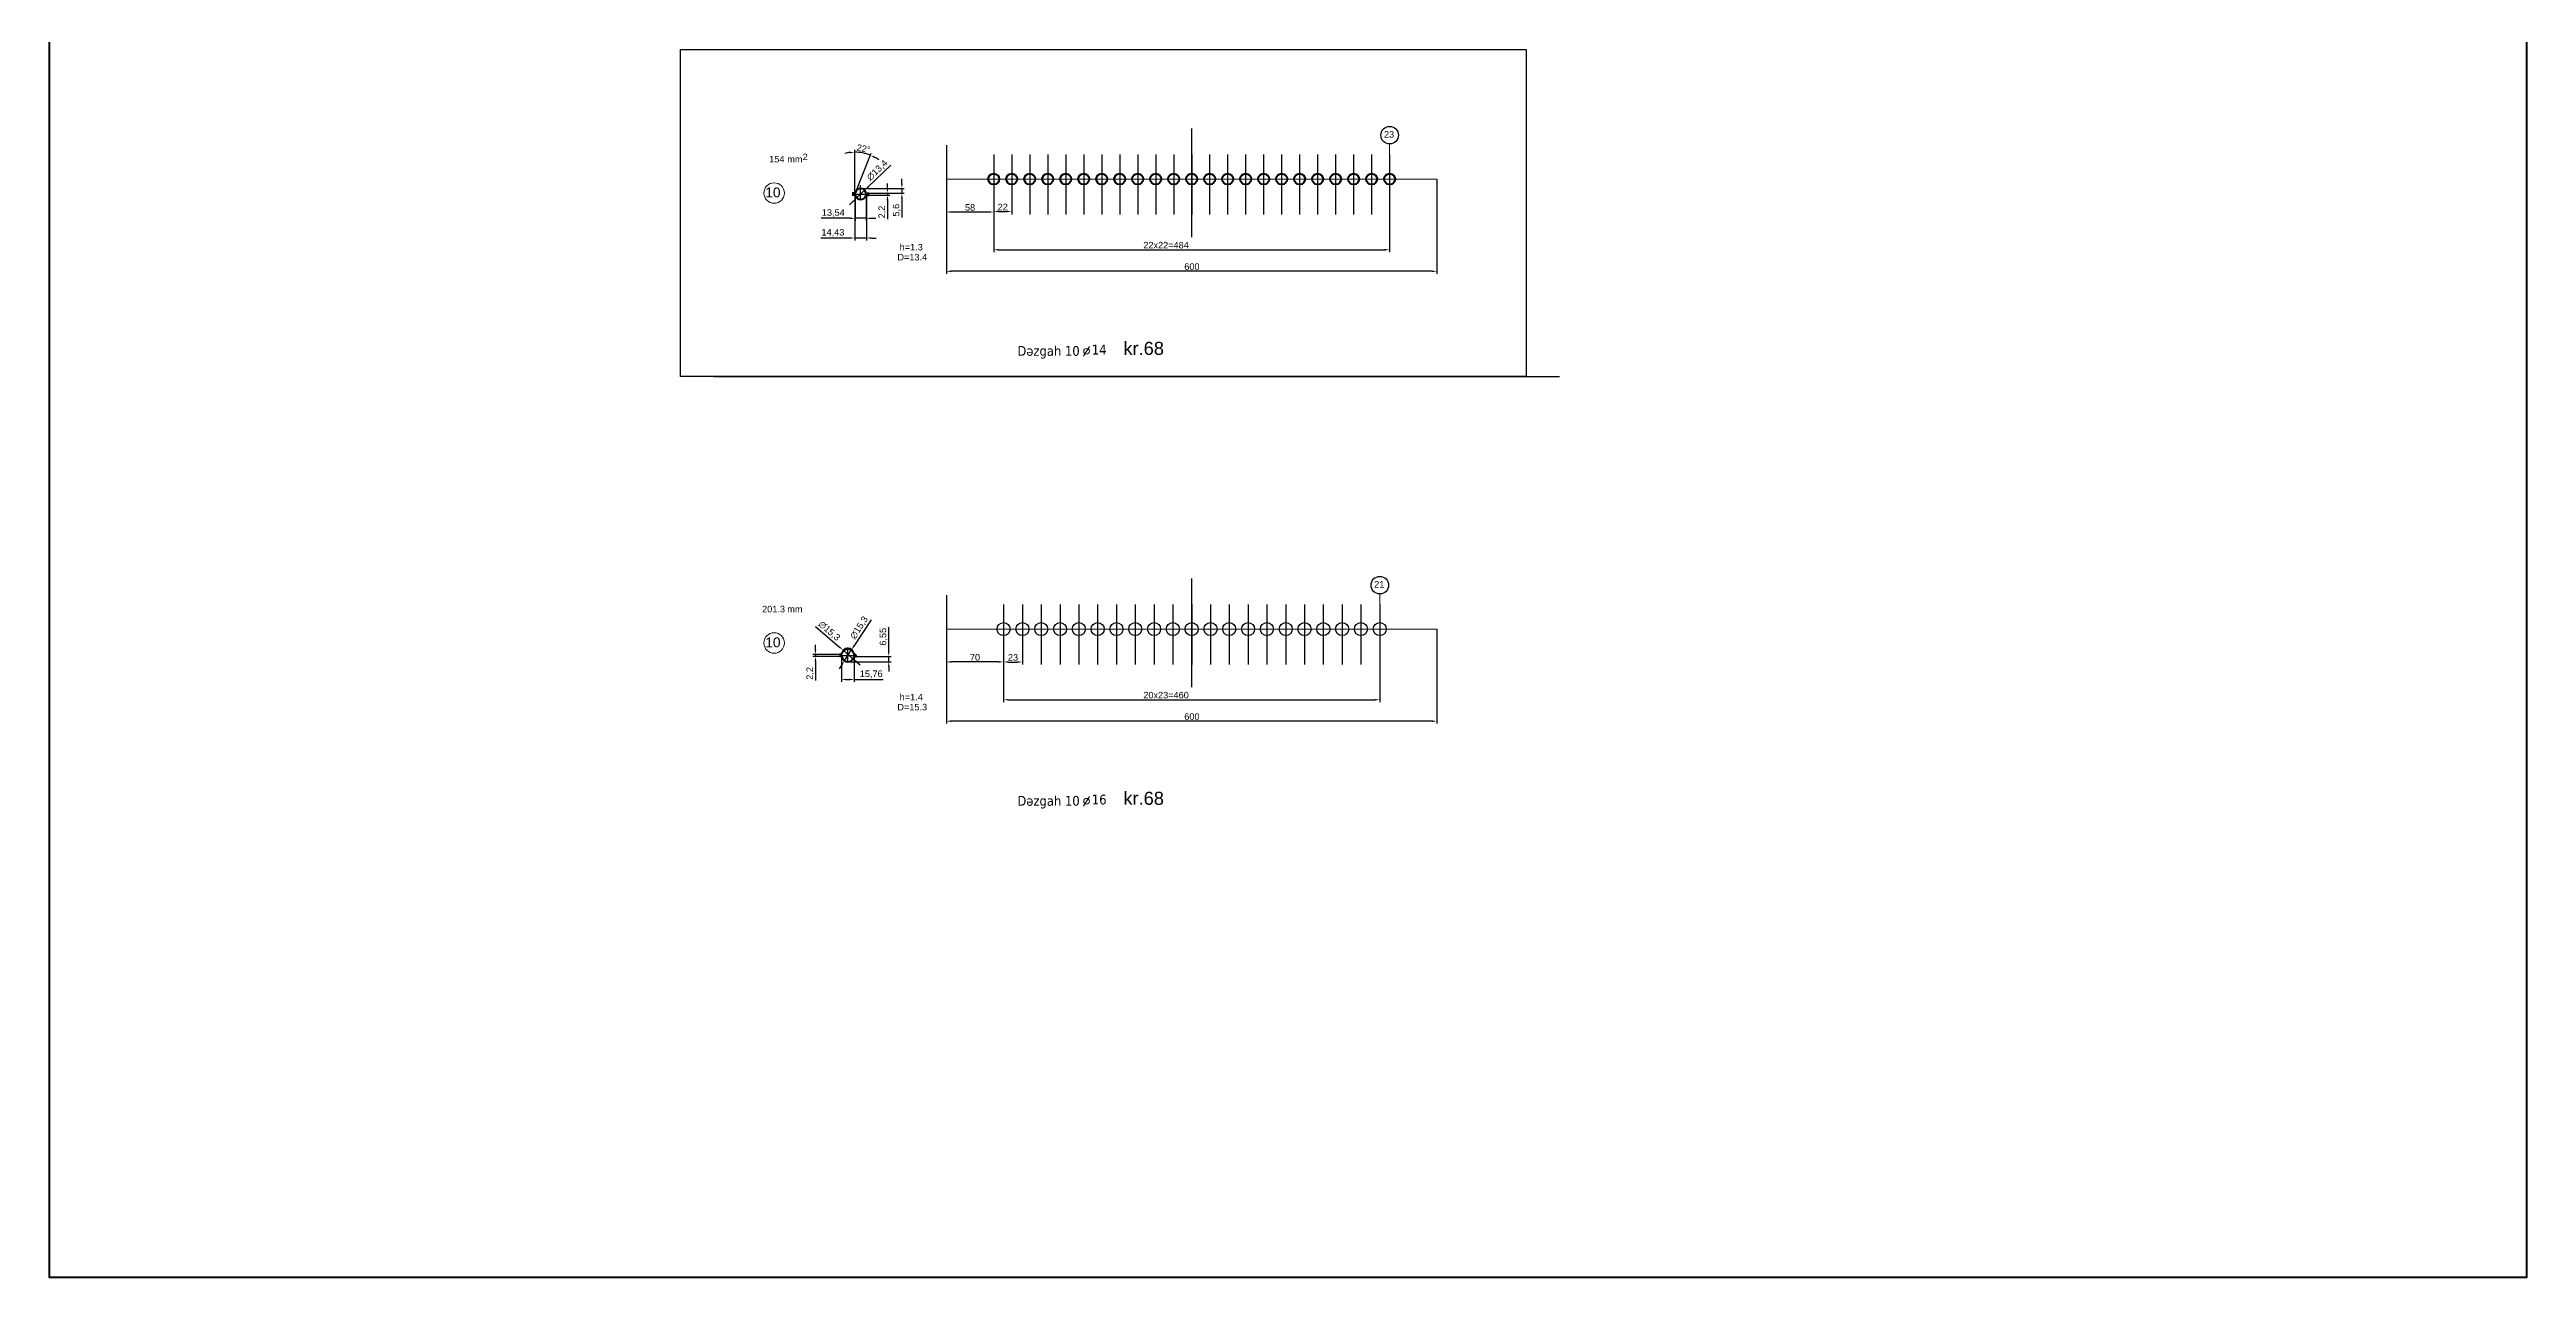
# Model space of a CAD drawing. Header units: millimetres. Extents: x 1526 to 31626, y -4643 to 9189.
# Drawn here: x 4345 to 7374, y 3030 to 4533 of the extents above; entities that cross this region are included whole.
import ezdxf

# ---------------------------------------------------------------- set-up
doc = ezdxf.new("R2010")
doc.units = ezdxf.units.MM
for name, color, linetype, lineweight in [('Quota', 3, 'Continuous', 40), ('контурная', 7, 'Continuous', 50), ('размерные', 7, 'Continuous', 25), ('тонкая', 7, 'Continuous', 20), ('тонкий', 7, 'Continuous', 20)]:
    doc.layers.add(name, color=color, linetype=linetype, lineweight=lineweight)
doc.layers.add('осевая', color=4, linetype='Continuous')
doc.styles.add('s1v4', font='arial.ttf', dxfattribs={"height": 4})
doc.styles.add('s2v4', font='arial.ttf', dxfattribs={"height": 8})
doc.styles.add('s4v4', font='arial.ttf', dxfattribs={"height": 16})
doc.styles.get("Standard").update_dxf_attribs({"font": 'arial.ttf'})
doc.dimstyles.new('s2v4', dxfattribs={"dimtxt": 8, "dimasz": 6, "dimexe": 3, "dimexo": 0, "dimgap": 1.5, "dimtad": 1, "dimtxsty": 'Standard', "dimcen": 2.5, "dimadec": 0, "dimazin": 0, "dimtfac": 1, "dimtmove": 0, "dimatfit": 3, "dimfxl": 1, "dimarcsym": 0})
doc.dimstyles.new('s2v4$0', dxfattribs={"dimtxt": 8, "dimasz": 6, "dimexe": 3, "dimexo": 0, "dimgap": 1.5, "dimtad": 1, "dimtxsty": 'Standard', "dimcen": 2.5, "dimadec": 0, "dimazin": 0, "dimtfac": 1, "dimtmove": 0, "dimatfit": 3, "dimfxl": 1, "dimarcsym": 0})

# ---------------------------------------------------------------- blocks, each defined once
blk = doc.blocks.new('*D1044')
at = {"layer": 'Defpoints', "color": 0, "transparency": 16777216}
for p in [(5441.8, 4415.4), (6041.8, 4374), (5441.8, 4261.2)]:
    blk.add_point(p, dxfattribs=at)
at = {"layer": 'тонкая', "color": 0, "lineweight": -2, "transparency": 16777216}
for p, q in [((5441.8, 4415.4), (5441.8, 4258.2)), ((6041.8, 4374), (6041.8, 4258.2)), ((6035.8, 4261.2), (5447.8, 4261.2))]:
    blk.add_line(p, q, dxfattribs=at)
at = {"layer": 'тонкая', "color": 0, "transparency": 16777216}
for points in [[(5447.8, 4262.2), (5447.8, 4260.2), (5441.8, 4261.2)], [(6035.8, 4262.2), (6035.8, 4260.2), (6041.8, 4261.2)]]:
    blk.add_solid(points, dxfattribs=at)
at = {"layer": 'тонкая', "color": 0, "transparency": 16777216, "insert": (5742.1, 4266.8), "char_height": 8, "attachment_point": 5}
blk.add_mtext('600', dxfattribs=at)
blk = doc.blocks.new('*D1043')
at = {"layer": 'Defpoints', "color": 0, "transparency": 16777216}
for p in [(5336.9, 4362.3), (5347, 4356.7), (5387.4, 4356.7)]:
    blk.add_point(p, dxfattribs=at)
at = {"layer": 'тонкий', "color": 0, "lineweight": -2, "transparency": 16777216}
for p, q in [((5336.9, 4362.3), (5390.4, 4362.3)), ((5387.4, 4368.3), (5387.4, 4374.3)), ((5387.4, 4362.3), (5387.4, 4356.7)), ((5347, 4356.7), (5390.4, 4356.7)), ((5387.4, 4350.7), (5387.4, 4327.2))]:
    blk.add_line(p, q, dxfattribs=at)
at = {"layer": 'тонкий', "color": 0, "transparency": 16777216}
for points in [[(5386.4, 4368.3), (5388.4, 4368.3), (5387.4, 4362.3)], [(5386.4, 4350.7), (5388.4, 4350.7), (5387.4, 4356.7)]]:
    blk.add_solid(points, dxfattribs=at)
at = {"layer": 'тонкий', "color": 0, "transparency": 16777216, "insert": (5381.1, 4335.9), "char_height": 8, "attachment_point": 5, "rotation": 90}
blk.add_mtext('5,6', dxfattribs=at)
blk = doc.blocks.new('*D1045')
at = {"layer": 'Defpoints', "color": 0, "transparency": 16777216}
for p in [(5347, 4356.7), (5347, 4354.5), (5369.8, 4354.5)]:
    blk.add_point(p, dxfattribs=at)
at = {"layer": 'тонкий', "color": 0, "lineweight": -2, "transparency": 16777216}
for p, q in [((5369.8, 4362.7), (5369.8, 4368.7)), ((5347, 4356.7), (5372.8, 4356.7)), ((5347, 4354.5), (5372.8, 4354.5)), ((5369.8, 4356.7), (5369.8, 4354.5)), ((5369.8, 4348.5), (5369.8, 4324.9))]:
    blk.add_line(p, q, dxfattribs=at)
at = {"layer": 'тонкий', "color": 0, "transparency": 16777216}
for points in [[(5368.8, 4362.7), (5370.8, 4362.7), (5369.8, 4356.7)], [(5368.8, 4348.5), (5370.8, 4348.5), (5369.8, 4354.5)]]:
    blk.add_solid(points, dxfattribs=at)
at = {"layer": 'тонкий', "color": 0, "transparency": 16777216, "insert": (5363.5, 4333.7), "char_height": 8, "attachment_point": 5, "rotation": 90}
blk.add_mtext('2,2', dxfattribs=at)
blk = doc.blocks.new('*D1046')
at = {"layer": 'Defpoints', "color": 0, "transparency": 16777216}
for p in [(5330.1, 4354.5), (5343.7, 4354.5), (5330.1, 4326)]:
    blk.add_point(p, dxfattribs=at)
at = {"layer": 'тонкий', "color": 0, "lineweight": -2, "transparency": 16777216}
for p, q in [((5330.1, 4354.5), (5330.1, 4323)), ((5343.7, 4354.5), (5343.7, 4323)), ((5324.1, 4326), (5288.9, 4326)), ((5343.7, 4326), (5330.1, 4326)), ((5349.7, 4326), (5355.7, 4326))]:
    blk.add_line(p, q, dxfattribs=at)
at = {"layer": 'тонкий', "color": 0, "transparency": 16777216}
for points in [[(5324.1, 4327), (5324.1, 4325), (5330.1, 4326)], [(5349.7, 4327), (5349.7, 4325), (5343.7, 4326)]]:
    blk.add_solid(points, dxfattribs=at)
at = {"layer": 'тонкий', "color": 0, "transparency": 16777216, "insert": (5303.5, 4332.4), "char_height": 8, "attachment_point": 5}
blk.add_mtext('13,54', dxfattribs=at)
blk = doc.blocks.new('*D1047')
at = {"layer": 'Defpoints', "color": 0, "transparency": 16777216}
for p in [(5329.7, 4355.6), (5344.1, 4355.6), (5329.7, 4301.9)]:
    blk.add_point(p, dxfattribs=at)
at = {"layer": 'тонкий', "color": 0, "lineweight": -2, "transparency": 16777216}
for p, q in [((5329.7, 4355.6), (5329.7, 4298.9)), ((5344.1, 4355.6), (5344.1, 4298.9)), ((5323.7, 4301.9), (5288.4, 4301.9)), ((5344.1, 4301.9), (5329.7, 4301.9)), ((5350.1, 4301.9), (5356.1, 4301.9))]:
    blk.add_line(p, q, dxfattribs=at)
at = {"layer": 'тонкий', "color": 0, "transparency": 16777216}
for points in [[(5323.7, 4302.9), (5323.7, 4300.9), (5329.7, 4301.9)], [(5350.1, 4302.9), (5350.1, 4300.9), (5344.1, 4301.9)]]:
    blk.add_solid(points, dxfattribs=at)
at = {"layer": 'тонкий', "color": 0, "transparency": 16777216, "insert": (5303.1, 4308.2), "char_height": 8, "attachment_point": 5}
blk.add_mtext('14,43', dxfattribs=at)
blk = doc.blocks.new('*D1048')
at = {"layer": 'Defpoints', "color": 0, "transparency": 16777216}
for p in [(5332.1, 4351), (5341.7, 4360.3)]:
    blk.add_point(p, dxfattribs=at)
at = {"layer": 'тонкий', "color": 0, "lineweight": -2, "transparency": 16777216}
for p, q in [((5373.7, 4391.2), (5346, 4364.4)), ((5327.8, 4346.8), (5323.5, 4342.6)), ((5332.1, 4351), (5341.7, 4360.3))]:
    blk.add_line(p, q, dxfattribs=at)
at = {"layer": 'тонкий', "color": 0, "transparency": 16777216}
for points in [[(5345.3, 4365.2), (5346.7, 4363.7), (5341.7, 4360.3)], [(5327.1, 4347.5), (5328.5, 4346.1), (5332.1, 4351)]]:
    blk.add_solid(points, dxfattribs=at)
at = {"layer": 'тонкий', "color": 0, "transparency": 16777216, "insert": (5357.5, 4384.5), "char_height": 8, "attachment_point": 5, "rotation": 44.0456}
blk.add_mtext('∅13,4', dxfattribs=at)
blk = doc.blocks.new('*D1049')
at = {"layer": 'Defpoints', "color": 0, "transparency": 16777216}
for p in [(5342.7, 4405.2), (5329.7, 4359.4), (5329.7, 4355.6), (5329.7, 4355.6), (5330.1, 4356.5)]:
    blk.add_point(p, dxfattribs=at)
at = {"layer": 'тонкий', "color": 0, "lineweight": -2, "transparency": 16777216}
for p, q in [((5329.7, 4359.4), (5329.7, 4409.9)), ((5330.1, 4356.5), (5350, 4405.9))]:
    blk.add_line(p, q, dxfattribs=at)
for start, end in [(96.711, 103.4219), (68, 90), (54.5781, 61.289)]:
    blk.add_arc((5329.7, 4355.6), 51.3, start, end, dxfattribs=at)
at = {"layer": 'тонкий', "color": 0, "transparency": 16777216}
for points in [[(5323.6, 4407.5), (5323.7, 4405.5), (5329.7, 4406.9)], [(5353.9, 4399.7), (5354.7, 4401.5), (5348.9, 4403.1)]]:
    blk.add_solid(points, dxfattribs=at)
at = {"layer": 'тонкий', "color": 0, "transparency": 16777216, "insert": (5340.5, 4411.3), "char_height": 8, "attachment_point": 5, "rotation": 349}
blk.add_mtext('22°', dxfattribs=at)
blk = doc.blocks.new('*D1050')
at = {"layer": 'Defpoints', "color": 0, "transparency": 16777216}
for p in [(5441.8, 4344.1), (5441.8, 4333.7), (5499.8, 4344.1)]:
    blk.add_point(p, dxfattribs=at)
at = {"layer": 'тонкая', "color": 0, "lineweight": -2, "transparency": 16777216}
for p, q in [((5441.8, 4344.1), (5441.8, 4330.7)), ((5493.8, 4333.7), (5447.8, 4333.7)), ((5499.8, 4344.1), (5499.8, 4330.7))]:
    blk.add_line(p, q, dxfattribs=at)
at = {"layer": 'тонкая', "color": 0, "transparency": 16777216}
for points in [[(5447.8, 4334.7), (5447.8, 4332.7), (5441.8, 4333.7)], [(5493.8, 4334.7), (5493.8, 4332.7), (5499.8, 4333.7)]]:
    blk.add_solid(points, dxfattribs=at)
at = {"layer": 'тонкая', "color": 0, "transparency": 16777216, "insert": (5470.8, 4339.3), "char_height": 8, "attachment_point": 5}
blk.add_mtext('58', dxfattribs=at)
blk = doc.blocks.new('*D1051')
at = {"layer": 'Defpoints', "color": 0, "transparency": 16777216}
for p in [(5499.8, 4330.7), (5983.8, 4330.6), (5983.8, 4287.5)]:
    blk.add_point(p, dxfattribs=at)
at = {"layer": 'тонкая', "color": 0, "lineweight": -2, "transparency": 16777216}
for p, q in [((5499.8, 4330.7), (5499.8, 4284.5)), ((5983.8, 4330.6), (5983.8, 4284.5)), ((5505.8, 4287.5), (5977.8, 4287.5))]:
    blk.add_line(p, q, dxfattribs=at)
at = {"layer": 'тонкая', "color": 0, "transparency": 16777216}
for points in [[(5505.8, 4288.5), (5505.8, 4286.5), (5499.8, 4287.5)], [(5977.8, 4288.5), (5977.8, 4286.5), (5983.8, 4287.5)]]:
    blk.add_solid(points, dxfattribs=at)
at = {"layer": 'тонкая', "color": 0, "transparency": 16777216, "insert": (5710.5, 4293.1), "char_height": 8, "attachment_point": 5}
blk.add_mtext('22x22=484', dxfattribs=at)
blk = doc.blocks.new('*D1052')
at = {"layer": 'Defpoints', "color": 0, "transparency": 16777216}
for p in [(5499.8, 4348.6), (5521.8, 4348.6), (5521.8, 4334.4)]:
    blk.add_point(p, dxfattribs=at)
at = {"layer": 'тонкая', "color": 0, "lineweight": -2, "transparency": 16777216}
for p, q in [((5499.8, 4348.6), (5499.8, 4331.4)), ((5505.8, 4334.4), (5515.8, 4334.4)), ((5521.8, 4348.6), (5521.8, 4331.4))]:
    blk.add_line(p, q, dxfattribs=at)
at = {"layer": 'тонкая', "color": 0, "transparency": 16777216}
for points in [[(5505.8, 4335.4), (5505.8, 4333.4), (5499.8, 4334.4)], [(5515.8, 4335.4), (5515.8, 4333.4), (5521.8, 4334.4)]]:
    blk.add_solid(points, dxfattribs=at)
at = {"layer": 'тонкая', "color": 0, "transparency": 16777216, "insert": (5510.8, 4339.9), "char_height": 8, "attachment_point": 5}
blk.add_mtext('22', dxfattribs=at)
blk = doc.blocks.new('*D1435')
at = {"layer": 'Defpoints', "color": 0, "transparency": 16777216}
for p in [(5441.8, 3864.8), (6041.8, 3823.4), (5441.8, 3710.7)]:
    blk.add_point(p, dxfattribs=at)
at = {"layer": 'тонкая', "color": 0, "lineweight": -2, "transparency": 16777216}
for p, q in [((5441.8, 3864.8), (5441.8, 3707.7)), ((6041.8, 3823.4), (6041.8, 3707.7)), ((6035.8, 3710.7), (5447.8, 3710.7))]:
    blk.add_line(p, q, dxfattribs=at)
at = {"layer": 'тонкая', "color": 0, "transparency": 16777216}
for points in [[(5447.8, 3711.7), (5447.8, 3709.7), (5441.8, 3710.7)], [(6035.8, 3711.7), (6035.8, 3709.7), (6041.8, 3710.7)]]:
    blk.add_solid(points, dxfattribs=at)
at = {"layer": 'тонкая', "color": 0, "transparency": 16777216, "insert": (5742.1, 3716.3), "char_height": 8, "attachment_point": 5}
blk.add_mtext('600', dxfattribs=at)
blk = doc.blocks.new('*D1436')
at = {"layer": 'Defpoints', "color": 0, "transparency": 16777216}
for p in [(5441.8, 3793.6), (5511.8, 3795.5), (5441.8, 3783.2)]:
    blk.add_point(p, dxfattribs=at)
at = {"layer": 'тонкая', "color": 0, "lineweight": -2, "transparency": 16777216}
for p, q in [((5441.8, 3793.6), (5441.8, 3780.2)), ((5511.8, 3795.5), (5511.8, 3780.2)), ((5505.8, 3783.2), (5447.8, 3783.2))]:
    blk.add_line(p, q, dxfattribs=at)
at = {"layer": 'тонкая', "color": 0, "transparency": 16777216}
for points in [[(5447.8, 3784.2), (5447.8, 3782.2), (5441.8, 3783.2)], [(5505.8, 3784.2), (5505.8, 3782.2), (5511.8, 3783.2)]]:
    blk.add_solid(points, dxfattribs=at)
at = {"layer": 'тонкая', "color": 0, "transparency": 16777216, "insert": (5476.8, 3788.8), "char_height": 8, "attachment_point": 5}
blk.add_mtext('70', dxfattribs=at)
blk = doc.blocks.new('*D1437')
at = {"layer": 'Defpoints', "color": 0, "transparency": 16777216}
for p in [(5511.8, 3780), (5971.8, 3780), (5971.8, 3736.9)]:
    blk.add_point(p, dxfattribs=at)
at = {"layer": 'тонкая', "color": 0, "lineweight": -2, "transparency": 16777216}
for p, q in [((5511.8, 3780), (5511.8, 3733.9)), ((5971.8, 3780), (5971.8, 3733.9)), ((5517.8, 3736.9), (5965.8, 3736.9))]:
    blk.add_line(p, q, dxfattribs=at)
at = {"layer": 'тонкая', "color": 0, "transparency": 16777216}
for points in [[(5517.8, 3737.9), (5517.8, 3735.9), (5511.8, 3736.9)], [(5965.8, 3737.9), (5965.8, 3735.9), (5971.8, 3736.9)]]:
    blk.add_solid(points, dxfattribs=at)
at = {"layer": 'тонкая', "color": 0, "transparency": 16777216, "insert": (5710.5, 3742.5), "char_height": 8, "attachment_point": 5}
blk.add_mtext('20x23=460', dxfattribs=at)
blk = doc.blocks.new('*D1438')
at = {"layer": 'Defpoints', "color": 0, "transparency": 16777216}
for p in [(5313.5, 3790), (5329.2, 3790), (5329.2, 3761.7)]:
    blk.add_point(p, dxfattribs=at)
at = {"layer": 'тонкий', "color": 0, "lineweight": -2, "transparency": 16777216}
for p, q in [((5313.5, 3790), (5313.5, 3758.7)), ((5329.2, 3790), (5329.2, 3758.7)), ((5319.5, 3761.7), (5323.2, 3761.7)), ((5329.2, 3761.7), (5364.5, 3761.7))]:
    blk.add_line(p, q, dxfattribs=at)
at = {"layer": 'тонкий', "color": 0, "transparency": 16777216}
for points in [[(5319.5, 3762.7), (5319.5, 3760.7), (5313.5, 3761.7)], [(5323.2, 3762.7), (5323.2, 3760.7), (5329.2, 3761.7)]]:
    blk.add_solid(points, dxfattribs=at)
at = {"layer": 'тонкий', "color": 0, "transparency": 16777216, "insert": (5349.9, 3768), "char_height": 8, "attachment_point": 5}
blk.add_mtext('15,76', dxfattribs=at)
blk = doc.blocks.new('*D1439')
at = {"layer": 'Defpoints', "color": 0, "transparency": 16777216}
for p in [(5281.7, 3790), (5311.3, 3792.2), (5311.3, 3790)]:
    blk.add_point(p, dxfattribs=at)
at = {"layer": 'тонкий', "color": 0, "lineweight": -2, "transparency": 16777216}
for p, q in [((5311.3, 3792.2), (5278.7, 3792.2)), ((5311.3, 3790), (5278.7, 3790)), ((5281.7, 3798.2), (5281.7, 3804.2)), ((5281.7, 3792.2), (5281.7, 3790)), ((5281.7, 3784), (5281.7, 3760.4))]:
    blk.add_line(p, q, dxfattribs=at)
at = {"layer": 'тонкий', "color": 0, "transparency": 16777216}
for points in [[(5280.7, 3798.2), (5282.7, 3798.2), (5281.7, 3792.2)], [(5280.7, 3784), (5282.7, 3784), (5281.7, 3790)]]:
    blk.add_solid(points, dxfattribs=at)
at = {"layer": 'тонкий', "color": 0, "transparency": 16777216, "insert": (5275.4, 3769.2), "char_height": 8, "attachment_point": 5, "rotation": 90}
blk.add_mtext('2,2', dxfattribs=at)
blk = doc.blocks.new('*D1440')
at = {"layer": 'Defpoints', "color": 0, "transparency": 16777216}
for p in [(5331.4, 3790), (5321.4, 3783.5), (5371.3, 3783.5)]:
    blk.add_point(p, dxfattribs=at)
at = {"layer": 'тонкий', "color": 0, "lineweight": -2, "transparency": 16777216}
for p, q in [((5371.3, 3796), (5371.3, 3825.9)), ((5331.4, 3790), (5374.3, 3790)), ((5371.3, 3783.5), (5371.3, 3790)), ((5321.4, 3783.5), (5374.3, 3783.5)), ((5371.3, 3777.5), (5371.3, 3771.5))]:
    blk.add_line(p, q, dxfattribs=at)
at = {"layer": 'тонкий', "color": 0, "transparency": 16777216}
for points in [[(5370.3, 3796), (5372.3, 3796), (5371.3, 3790)], [(5370.3, 3777.5), (5372.3, 3777.5), (5371.3, 3783.5)]]:
    blk.add_solid(points, dxfattribs=at)
at = {"layer": 'тонкий', "color": 0, "transparency": 16777216, "insert": (5365, 3814), "char_height": 8, "attachment_point": 5, "rotation": 90}
blk.add_mtext('6,55', dxfattribs=at)
blk = doc.blocks.new('*D1441')
at = {"layer": 'Defpoints', "color": 0, "transparency": 16777216}
for p in [(5325.5, 3797.6), (5317.2, 3784.7)]:
    blk.add_point(p, dxfattribs=at)
at = {"layer": 'тонкий', "color": 0, "lineweight": -2, "transparency": 16777216}
for p, q in [((5349.7, 3834.9), (5328.8, 3802.6)), ((5317.2, 3784.7), (5325.5, 3797.6)), ((5314, 3779.7), (5310.7, 3774.6))]:
    blk.add_line(p, q, dxfattribs=at)
at = {"layer": 'тонкий', "color": 0, "transparency": 16777216}
for points in [[(5327.9, 3803.1), (5329.6, 3802), (5325.5, 3797.6)], [(5313.1, 3780.2), (5314.8, 3779.1), (5317.2, 3784.7)]]:
    blk.add_solid(points, dxfattribs=at)
at = {"layer": 'тонкий', "color": 0, "transparency": 16777216, "insert": (5335.4, 3824.8), "char_height": 8, "attachment_point": 5, "rotation": 57.1269}
blk.add_mtext('∅15,3', dxfattribs=at)
blk = doc.blocks.new('*D1442')
at = {"layer": 'Defpoints', "color": 0, "transparency": 16777216}
for p in [(5315.6, 3797.5), (5327.2, 3787.5)]:
    blk.add_point(p, dxfattribs=at)
at = {"layer": 'тонкий', "color": 0, "lineweight": -2, "transparency": 16777216}
for p, q in [((5281.9, 3826.6), (5311, 3801.4)), ((5327.2, 3787.5), (5315.6, 3797.5)), ((5331.7, 3783.6), (5336.2, 3779.7))]:
    blk.add_line(p, q, dxfattribs=at)
at = {"layer": 'тонкий', "color": 0, "transparency": 16777216}
for points in [[(5311.7, 3802.2), (5310.4, 3800.7), (5315.6, 3797.5)], [(5332.4, 3784.4), (5331, 3782.9), (5327.2, 3787.5)]]:
    blk.add_solid(points, dxfattribs=at)
at = {"layer": 'тонкий', "color": 0, "transparency": 16777216, "insert": (5298.4, 3820.8), "char_height": 8, "attachment_point": 5, "rotation": 319.2245}
blk.add_mtext('∅15,3', dxfattribs=at)
blk = doc.blocks.new('*D1443')
at = {"layer": 'Defpoints', "color": 0, "transparency": 16777216}
for p in [(5511.8, 3787.8), (5534.8, 3787.8), (5534.8, 3783.1)]:
    blk.add_point(p, dxfattribs=at)
at = {"layer": 'тонкая', "color": 0, "lineweight": -2, "transparency": 16777216}
for p, q in [((5511.8, 3787.8), (5511.8, 3780.1)), ((5534.8, 3787.8), (5534.8, 3780.1)), ((5517.8, 3783.1), (5528.8, 3783.1))]:
    blk.add_line(p, q, dxfattribs=at)
at = {"layer": 'тонкая', "color": 0, "transparency": 16777216}
for points in [[(5517.8, 3784.1), (5517.8, 3782.1), (5511.8, 3783.1)], [(5528.8, 3784.1), (5528.8, 3782.1), (5534.8, 3783.1)]]:
    blk.add_solid(points, dxfattribs=at)
at = {"layer": 'тонкая', "color": 0, "transparency": 16777216, "insert": (5523.3, 3788.7), "char_height": 8, "attachment_point": 5}
blk.add_mtext('23', dxfattribs=at)

msp = doc.modelspace()

# ---------------------------------------------------------------- linework, layer by layer
at = {"lineweight": 15}
for p, q in [((5983.75932, 4416.95039), (5983.8212, 4384.42459)), ((5971.75932, 3866.40498), (5971.8212, 3833.87918))]:
    msp.add_line(p, q, dxfattribs=at)
at = {"color": 2}
msp.add_line((5157.4909, 4132.54836), (6191.75707, 4132.54836), dxfattribs=at)
msp.add_lwpolyline([(5116.50341, 4132.54836), (5116.50341, 4532.54836), (6150.76959, 4532.54836), (6150.76959, 4132.54836), (5116.50341, 4132.54836), (5116.50341, 4532.54836)], dxfattribs=at)
for centre in [(5983.90017, 4427.70309), (5971.90017, 3877.15768)]:
    msp.add_circle(centre, 10.75362)
at = {"layer": 'Quota'}
msp.add_lwpolyline([(4977.71994, 8296.67596), (7374.22964, 8296.67596), (7374.22964, 3030.00211), (4345.01887, 3030.00211), (4345.01887, 8296.67596), (4977.71994, 8296.67596)], dxfattribs=at)
at = {"layer": 'контурная'}
for p, q in [((5330.01722, 4356.71015), (5326.75407, 4356.71015)), ((5330.12406, 4356.71015), (5326.75407, 4356.71015)), ((5330.01722, 4354.51015), (5326.75407, 4354.51015)), ((5330.12406, 4354.51015), (5326.75407, 4354.51015)), ((5330.12406, 4356.71015), (5330.55734, 4357.78255)), ((5330.12406, 4354.51015), (5330.55734, 4353.43776)), ((5343.66669, 4356.71015), (5343.23341, 4357.78255)), ((5343.66669, 4354.51015), (5343.23341, 4353.43776)), ((5343.66669, 4356.71015), (5347.03668, 4356.71015)), ((5343.66669, 4354.51015), (5347.03668, 4354.51015)), ((5343.77354, 4356.71015), (5347.03668, 4356.71015)), ((5343.77354, 4356.71015), (5347.03668, 4356.71015)), ((5343.77354, 4354.51015), (5347.03668, 4354.51015)), ((5343.77354, 4354.51015), (5347.03668, 4354.51015)), ((5313.48798, 3792.22774), (5311.28236, 3792.22774)), ((5313.48798, 3790.02774), (5311.28236, 3790.02774)), ((5313.0017, 3791.12774), (5314.36907, 3794.22084)), ((5313.0017, 3791.12774), (5314.36907, 3788.03465)), ((5329.73005, 3791.12774), (5328.36268, 3794.22084)), ((5329.73005, 3791.12774), (5328.36268, 3788.03465)), ((5329.24377, 3792.22774), (5331.44939, 3792.22774)), ((5329.24377, 3790.02774), (5331.44939, 3790.02774))]:
    msp.add_line(p, q, dxfattribs=at)
for centre in [(5499.8212, 4373.96627), (5521.8212, 4373.96627), (5543.8212, 4373.96627), (5565.8212, 4373.96627), (5587.8212, 4373.96627), (5609.8212, 4373.96627), (5631.8212, 4373.96627), (5653.8212, 4373.96627), (5675.8212, 4373.96627), (5697.8212, 4373.96627), (5719.8212, 4373.96627), (5741.8212, 4373.96627), (5763.8212, 4373.96627), (5785.8212, 4373.96627), (5807.8212, 4373.96627), (5829.8212, 4373.96627), (5851.8212, 4373.96627), (5873.8212, 4373.96627), (5895.8212, 4373.96627), (5917.8212, 4373.96627), (5939.8212, 4373.96627), (5961.8212, 4373.96627), (5983.8212, 4373.96627)]:
    msp.add_circle(centre, 6.7, dxfattribs=at)
for centre, radius, start, end in [((5336.89538, 4355.61015), 6.7, 90, 161.08056361), ((5336.89538, 4355.61015), 6.7, 18.91943639, 90), ((5336.89538, 4355.61015), 6.7, 198.91943639, 270), ((5336.89538, 4355.61015), 6.7, 270, 341.08056361), ((5321.36587, 3791.12774), 7.65, 23.84890579, 156.15109421), ((5321.36587, 3791.12774), 7.65, 203.84890579, 336.15109421)]:
    msp.add_arc(centre, radius, start, end, dxfattribs=at)
at = {"layer": 'осевая'}
for p, q in [((5741.8212, 4302.93021), (5741.8212, 4435.72825)), ((5499.8212, 4404.08166), (5499.8212, 4330.57722)), ((5521.8212, 4404.08166), (5521.8212, 4330.57722)), ((5543.8212, 4404.08166), (5543.8212, 4330.57722)), ((5565.8212, 4404.08166), (5565.8212, 4330.57722)), ((5587.8212, 4404.08166), (5587.8212, 4330.57722)), ((5609.8212, 4404.08166), (5609.8212, 4330.57722)), ((5631.8212, 4404.08166), (5631.8212, 4330.57722)), ((5653.8212, 4404.08166), (5653.8212, 4330.57722)), ((5675.8212, 4404.08166), (5675.8212, 4330.57722)), ((5697.8212, 4404.08166), (5697.8212, 4330.57722)), ((5719.8212, 4404.08166), (5719.8212, 4330.57722)), ((5741.8212, 4404.08166), (5741.8212, 4330.57722)), ((5763.8212, 4404.08166), (5763.8212, 4330.57722)), ((5785.8212, 4404.08166), (5785.8212, 4330.57722)), ((5807.8212, 4404.08166), (5807.8212, 4330.57722)), ((5829.8212, 4404.08166), (5829.8212, 4330.57722)), ((5851.8212, 4404.08166), (5851.8212, 4330.57722)), ((5873.8212, 4404.08166), (5873.8212, 4330.57722)), ((5895.8212, 4404.08166), (5895.8212, 4330.57722)), ((5917.8212, 4404.08166), (5917.8212, 4330.57722)), ((5939.8212, 4404.08166), (5939.8212, 4330.57722)), ((5961.8212, 4404.08166), (5961.8212, 4330.57722)), ((5983.8212, 4404.08166), (5983.8212, 4330.57722)), ((5336.89538, 4348.91015), (5336.89538, 4366.55616)), ((5328.77178, 4355.61015), (5347.51597, 4355.61015)), ((5741.8212, 3752.38481), (5741.8212, 3885.18285)), ((5511.8212, 3853.53625), (5511.8212, 3780.03181)), ((5534.8212, 3853.53625), (5534.8212, 3780.03181)), ((5557.8212, 3853.53625), (5557.8212, 3780.03181)), ((5580.8212, 3853.53625), (5580.8212, 3780.03181)), ((5603.8212, 3853.53625), (5603.8212, 3780.03181)), ((5626.8212, 3853.53625), (5626.8212, 3780.03181)), ((5649.8212, 3853.53625), (5649.8212, 3780.03181)), ((5672.8212, 3853.53625), (5672.8212, 3780.03181)), ((5695.8212, 3853.53625), (5695.8212, 3780.03181)), ((5718.8212, 3853.53625), (5718.8212, 3780.03181)), ((5741.8212, 3853.53625), (5741.8212, 3780.03181)), ((5764.8212, 3853.53625), (5764.8212, 3780.03181)), ((5787.8212, 3853.53625), (5787.8212, 3780.03181)), ((5810.8212, 3853.53625), (5810.8212, 3780.03181)), ((5833.8212, 3853.53625), (5833.8212, 3780.03181)), ((5856.8212, 3853.53625), (5856.8212, 3780.03181)), ((5879.8212, 3853.53625), (5879.8212, 3780.03181)), ((5902.8212, 3853.53625), (5902.8212, 3780.03181)), ((5925.8212, 3853.53625), (5925.8212, 3780.03181)), ((5948.8212, 3853.53625), (5948.8212, 3780.03181)), ((5971.8212, 3853.53625), (5971.8212, 3780.03181)), ((5312.64291, 3791.12774), (5332.18478, 3791.12774)), ((5321.36587, 3782.77866), (5321.36587, 3800.84285))]:
    msp.add_line(p, q, dxfattribs=at)
at = {"layer": 'размерные'}
for p, q in [((5313.46587, 3792.67774), (5314.17463, 3792.67774)), ((5313.48798, 3792.22774), (5313.48798, 3792.72774)), ((5322.76975, 3792.52774), (5319.59194, 3792.52774)), ((5329.26587, 3792.17774), (5329.26587, 3793.39862))]:
    msp.add_line(p, q, dxfattribs=at)
for centre in [(5511.8212, 3823.42086), (5534.8212, 3823.42086), (5557.8212, 3823.42086), (5580.8212, 3823.42086), (5603.8212, 3823.42086), (5626.8212, 3823.42086), (5649.8212, 3823.42086), (5672.8212, 3823.42086), (5695.8212, 3823.42086), (5718.8212, 3823.42086), (5741.8212, 3823.42086), (5764.8212, 3823.42086), (5787.8212, 3823.42086), (5810.8212, 3823.42086), (5833.8212, 3823.42086), (5856.8212, 3823.42086), (5879.8212, 3823.42086), (5902.8212, 3823.42086), (5925.8212, 3823.42086), (5948.8212, 3823.42086), (5971.8212, 3823.42086)]:
    msp.add_circle(centre, 8, dxfattribs=at)
msp.add_arc((5321.36587, 3792.52774), 7.65, 1.66939997, 178.33060003, dxfattribs=at)
at = {"layer": 'тонкая'}
for p, q in [((5441.8212, 4333.74507), (5441.8212, 4415.38007)), ((5441.8212, 4373.96627), (6041.8212, 4373.96627)), ((5329.67964, 4355.61015), (5329.67964, 4359.39159)), ((5329.67964, 4355.61015), (5330.05578, 4356.54115)), ((5329.67964, 4355.61015), (5330.05578, 4354.67916)), ((5344.11112, 4355.61015), (5343.73497, 4356.54115)), ((5344.11112, 4355.61015), (5343.73497, 4354.67916)), ((5441.8212, 3783.19966), (5441.8212, 3864.83466)), ((5441.8212, 3823.42086), (6041.8212, 3823.42086))]:
    msp.add_line(p, q, dxfattribs=at)
for centre in [(5231.169, 4356.93035), (5231.169, 3806.38494)]:
    msp.add_circle(centre, 12.53226, dxfattribs=at)
at = {"layer": 'тонкий'}
for p, q in [((5609.51721, 4157.276), (5616.79901, 4169.0432)), ((5609.51721, 3606.73059), (5616.79901, 3618.49779))]:
    msp.add_line(p, q, dxfattribs=at)
for centre in [(5613.2405, 4163.29275), (5613.2405, 3612.74734)]:
    msp.add_circle(centre, 3.47217, dxfattribs=at)

# ---------------------------------------------------------------- texts
at = {"char_height": 8, "attachment_point": 5}
for s, insert in [('23', (5983.20727, 4428.65748)), ('21', (5971.20727, 3878.11208))]:
    msp.add_mtext(s, dxfattribs=dict(at, insert=insert))
at = {"layer": 'контурная', "style": 's2v4'}
for s, p in [('D=13.4', (5381.92431, 4274.46289)), ('h=1.3', (5384.71139, 4286.69164)), ('D=15.3', (5381.92431, 3723.91748)), ('h=1.4', (5384.71139, 3736.14623))]:
    msp.add_text(s, height=8, dxfattribs=at).set_placement(p)
at = {"layer": 'размерные', "style": 's4v4'}
for p in [(5658.25677, 4158.89878), (5658.25677, 3608.35337)]:
    msp.add_text('kr.68', height=16, dxfattribs=at).set_placement(p)
at = {"layer": 'тонкая', "style": 's1v4'}
for s, p in [('154', (5225.10479, 4394.39852)), ('mm', (5247.262, 4394.29792)), ('2', (5266.09676, 4397.20928)), ('201.3', (5216.48826, 3843.85311)), ('mm', (5247.262, 3843.75251))]:
    msp.add_text(s, height=8, dxfattribs=at).set_placement(p)
at = {"layer": 'тонкий', "style": 's1v4'}
for p in [(5220.37232, 4351.7212), (5220.37232, 3801.17579)]:
    msp.add_text('10', height=12, dxfattribs=at).set_placement(p)
at = {"layer": 'тонкий', "char_height": 12, "attachment_point": 1, "style": 's1v4'}
for insert in [(5528.66205, 4169.7625), (5528.66205, 3619.21709)]:
    msp.add_mtext('{\\fTahoma|b0|i0|c238|p32;Dəzgah \\fTahoma|b0|i0|c0|p32;10}', dxfattribs=dict(at, insert=insert))
at = {"layer": 'тонкий', "char_height": 12, "width": 33.292, "attachment_point": 1, "style": 's1v4'}
for s, insert in [('{\\fTahoma|b0|i0|c162|p32;1\\fTahoma|b0|i0|c0|p32;4\\fTxt|b0|i0|c238|p2; }', (5619.707, 4171.34731)), ('{\\fTahoma|b0|i0|c162|p32;1\\fTahoma|b0|i0|c0|p32;6\\fTxt|b0|i0|c238|p2; }', (5619.707, 3620.80191))]:
    msp.add_mtext(s, dxfattribs=dict(at, insert=insert))

# ---------------------------------------------------------------- dimensions: what is measured, and where the dimension line sits
at = {"layer": 'тонкая'}
for base, p1, p2, picture, middle in [((5441.8212, 4261.24379), (6041.8212, 4373.96627), (5441.8212, 4415.38007), '*D1044', (5742.14432, 4261.24379)), ((5441.8212, 3710.69839), (6041.8212, 3823.42086), (5441.8212, 3864.83466), '*D1435', (5742.14432, 3710.69839))]:
    dim = msp.add_linear_dim(base=base, p1=p1, p2=p2, dimstyle='s2v4', dxfattribs=at)
    dim.commit()
    dim.dimension.update_dxf_attribs({"geometry": picture, "text_midpoint": middle, "dimtype": 160})
for base, p1, p2, dimstyle, picture, middle in [((5441.8212, 4333.74507), (5499.8212, 4344.11106), (5441.8212, 4344.11106), 's2v4', '*D1050', (5470.8212, 4339.32965)), ((5521.8212, 4334.41597), (5499.8212, 4348.55287), (5521.8212, 4348.55287), 's2v4', '*D1052', (5510.8212, 4339.93234)), ((5441.8212, 3783.19966), (5511.8212, 3795.4904), (5441.8212, 3793.56565), 's2v4', '*D1436', (5476.8212, 3788.78424)), ((5534.8212, 3783.12948), (5511.8212, 3787.84503), (5534.8212, 3787.84503), 's2v4$0', '*D1443', (5523.3212, 3788.7168))]:
    dim = msp.add_linear_dim(base=base, p1=p1, p2=p2, dimstyle=dimstyle, dxfattribs=at)
    dim.commit()
    dim.dimension.update_dxf_attribs({"geometry": picture, "text_midpoint": middle})
for base, p1, p2, text, picture, middle in [((5983.8212, 4287.46556), (5499.8212, 4330.74507), (5983.8212, 4330.57722), '22x22=484', '*D1051', (5710.52653, 4287.46556)), ((5971.8212, 3736.92015), (5511.8212, 3780.03181), (5971.8212, 3780.03181), '20x23=460', '*D1437', (5710.52653, 3736.92015))]:
    dim = msp.add_linear_dim(base=base, p1=p1, p2=p2, text=text, dimstyle='s2v4', dxfattribs=at)
    dim.commit()
    dim.dimension.update_dxf_attribs({"geometry": picture, "text_midpoint": middle, "dimtype": 160})
at = {"layer": 'тонкий'}
dim = msp.add_angular_dim_2l(base=(5342.65718, 4405.19514), line1=((5329.67964, 4355.61015), (5329.67964, 4359.39159)), line2=((5329.67964, 4355.61015), (5330.05578, 4356.54115)), dimstyle='s2v4', dxfattribs=at)
dim.commit()
dim.dimension.update_dxf_attribs({"geometry": '*D1049', "text_midpoint": (5340.51215, 4411.33859)})
for p1, p2, picture, middle in [((5332.07951, 4350.95211), (5341.71124, 4360.2682), '*D1048', (5357.52323, 4384.51963)), ((5327.15902, 3787.53155), (5315.57273, 3797.52393), '*D1442', (5298.3907, 3820.84459)), ((5317.21361, 3784.7027), (5325.51814, 3797.55278), '*D1441', (5335.4398, 3824.7674))]:
    dim = msp.add_diameter_dim_2p(p1=p1, p2=p2, dimstyle='s2v4', dxfattribs=at)
    dim.commit()
    dim.dimension.update_dxf_attribs({"geometry": picture, "text_midpoint": middle})
for base, p1, p2, dimstyle, picture, middle in [((5387.3683, 4356.71015), (5336.89538, 4362.31015), (5347.03668, 4356.71015), 's2v4', '*D1043', (5387.3683, 4335.93048)), ((5371.2818, 3783.47774), (5331.44939, 3790.02774), (5321.36587, 3783.47774), 's2v4$0', '*D1440', (5371.2818, 3813.96976))]:
    dim = msp.add_linear_dim(base=base, p1=p1, p2=p2, angle=90, dimstyle=dimstyle, dxfattribs=at)
    dim.commit()
    dim.dimension.update_dxf_attribs({"geometry": picture, "text_midpoint": middle, "dimtype": 160})
for base, p1, p2, dimstyle, picture, middle in [((5369.84874, 4354.51015), (5347.03668, 4356.71015), (5347.03668, 4354.51015), 's2v4', '*D1045', (5363.5411, 4333.70047)), ((5281.67801, 3790.02774), (5311.28236, 3792.22774), (5311.28236, 3790.02774), 's2v4$0', '*D1439', (5275.37037, 3769.21805))]:
    dim = msp.add_linear_dim(base=base, p1=p1, p2=p2, angle=90, dimstyle=dimstyle, dxfattribs=at)
    dim.commit()
    dim.dimension.update_dxf_attribs({"geometry": picture, "text_midpoint": middle})
for base, p1, p2, picture, middle in [((5329.67964, 4301.93006), (5344.11112, 4355.61015), (5329.67964, 4355.61015), '*D1047', (5303.05822, 4308.2377)), ((5330.12406, 4326.04979), (5343.66669, 4354.51015), (5330.12406, 4354.51015), '*D1046', (5303.51902, 4332.35743))]:
    dim = msp.add_linear_dim(base=base, p1=p1, p2=p2, dimstyle='s2v4', dxfattribs=at)
    dim.commit()
    dim.dimension.update_dxf_attribs({"geometry": picture, "text_midpoint": middle})
dim = msp.add_linear_dim(base=(5329.24377, 3761.7332), p1=(5313.48798, 3790.02774), p2=(5329.24377, 3790.02774), dimstyle='s2v4$0', dxfattribs=at)
dim.commit()
dim.dimension.update_dxf_attribs({"geometry": '*D1438', "text_midpoint": (5349.86246, 3761.7332), "dimtype": 160})

doc.saveas('drawing.dxf')
